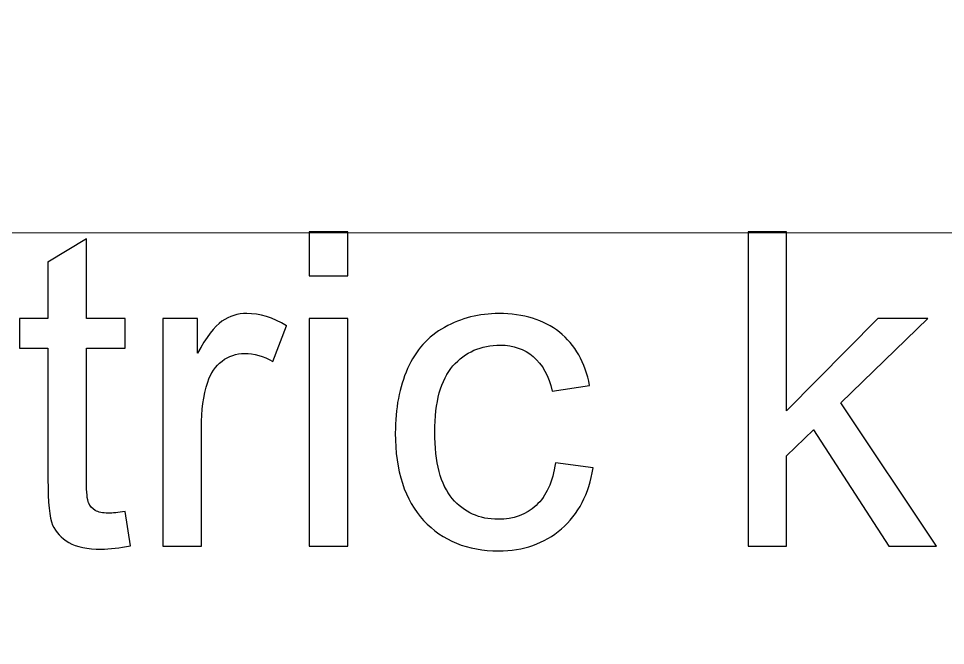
# Model space of a CAD drawing. Header units: centimetres. Extents: x -29.7 to 21.6, y -14.4 to 13.7.
# Drawn here: x -24.795 to -23.567, y 11.094 to 11.925 of the extents above; entities that cross this region are included whole.
import ezdxf

# ---------------------------------------------------------------- set-up
doc = ezdxf.new("R2010")
doc.units = ezdxf.units.CM
doc.header["$MEASUREMENT"] = 0
doc.layers.add('Layer 1', color=7, linetype='Continuous')

msp = doc.modelspace()

# ---------------------------------------------------------------- linework, layer by layer
at = {"layer": 'Layer 1', "color": 1, "lineweight": 9}
for points, knots in [([(-29.73847, 9.70732), (-29.73847, 9.70732), (-29.73847, 13.6953), (-29.73847, 13.6953), (-29.73847, 13.6953), (-29.73847, 13.6953), (-19.7685, 13.6953), (-19.7685, 13.6953), (-19.7685, 13.6953), (-19.7685, 13.6953), (-19.7685, 9.70732), (-19.7685, 9.70732)], [0, 0, 0, 0, 0.25, 0.25, 0.25, 0.25, 0.5, 0.5, 0.5, 0.5, 1, 1, 1, 1]), ([(-22.29775, 11.01684), (-22.29775, 11.01684), (-26.77338, 11.01684), (-26.77338, 11.01684), (-26.77338, 11.01684), (-26.77338, 11.01684), (-26.77338, 11.64086), (-26.77338, 11.64086), (-26.77338, 11.64086), (-26.77338, 11.64086), (-22.29775, 11.64086), (-22.29775, 11.64086), (-22.29775, 11.64086), (-22.29775, 11.64086), (-22.29775, 11.01684), (-22.29775, 11.01684)], [0, 0, 0, 0, 0.2, 0.2, 0.2, 0.2, 0.4, 0.4, 0.4, 0.4, 0.6, 0.6, 0.6, 0.6, 1, 1, 1, 1]), ([(-22.29775, 11.01684), (-22.29775, 11.01684), (-26.77338, 11.01684), (-26.77338, 11.01684), (-26.77338, 11.01684), (-26.77338, 11.01684), (-26.77338, 11.64086), (-26.77338, 11.64086), (-26.77338, 11.64086), (-26.77338, 11.64086), (-22.29775, 11.64086), (-22.29775, 11.64086), (-22.29775, 11.64086), (-22.29775, 11.64086), (-22.29775, 11.01684), (-22.29775, 11.01684)], [0, 0, 0, 0, 0.2, 0.2, 0.2, 0.2, 0.4, 0.4, 0.4, 0.4, 0.6, 0.6, 0.6, 0.6, 1, 1, 1, 1]), ([(-24.65367, 11.27155), (-24.65367, 11.27155), (-24.6467, 11.22641), (-24.6467, 11.22641), (-24.6467, 11.22641), (-24.66103, 11.22341), (-24.67391, 11.22186), (-24.68515, 11.22186), (-24.68515, 11.22186), (-24.70365, 11.22186), (-24.71798, 11.22477), (-24.72825, 11.23068), (-24.72825, 11.23068), (-24.73842, 11.23658), (-24.74559, 11.24424), (-24.74975, 11.25382), (-24.74975, 11.25382), (-24.75392, 11.26341), (-24.75595, 11.28356), (-24.75595, 11.31426), (-24.75595, 11.31426), (-24.75595, 11.31426), (-24.75595, 11.48802), (-24.75595, 11.48802), (-24.75595, 11.48802), (-24.75595, 11.48802), (-24.79372, 11.48802), (-24.79372, 11.48802), (-24.79372, 11.48802), (-24.79372, 11.48802), (-24.79372, 11.52753), (-24.79372, 11.52753), (-24.79372, 11.52753), (-24.79372, 11.52753), (-24.75595, 11.52753), (-24.75595, 11.52753), (-24.75595, 11.52753), (-24.75595, 11.52753), (-24.75595, 11.60211), (-24.75595, 11.60211), (-24.75595, 11.60211), (-24.75595, 11.60211), (-24.70481, 11.63281), (-24.70481, 11.63281), (-24.70481, 11.63281), (-24.70481, 11.63281), (-24.70481, 11.52753), (-24.70481, 11.52753), (-24.70481, 11.52753), (-24.70481, 11.52753), (-24.65367, 11.52753), (-24.65367, 11.52753), (-24.65367, 11.52753), (-24.65367, 11.52753), (-24.65367, 11.48802), (-24.65367, 11.48802), (-24.65367, 11.48802), (-24.65367, 11.48802), (-24.70481, 11.48802), (-24.70481, 11.48802), (-24.70481, 11.48802), (-24.70481, 11.48802), (-24.70481, 11.31135), (-24.70481, 11.31135), (-24.70481, 11.31135), (-24.70481, 11.29673), (-24.70394, 11.28734), (-24.7021, 11.28317), (-24.7021, 11.28317), (-24.70036, 11.27901), (-24.69745, 11.27571), (-24.69338, 11.27319), (-24.69338, 11.27319), (-24.68931, 11.27077), (-24.6835, 11.26951), (-24.67595, 11.26951), (-24.67595, 11.26951), (-24.67033, 11.26951), (-24.66287, 11.27019), (-24.65367, 11.27155)], [0, 0, 0, 0, 0.047619, 0.047619, 0.047619, 0.047619, 0.0952381, 0.0952381, 0.0952381, 0.0952381, 0.1428571, 0.1428571, 0.1428571, 0.1428571, 0.1904762, 0.1904762, 0.1904762, 0.1904762, 0.2380952, 0.2380952, 0.2380952, 0.2380952, 0.2857143, 0.2857143, 0.2857143, 0.2857143, 0.3333333, 0.3333333, 0.3333333, 0.3333333, 0.3809524, 0.3809524, 0.3809524, 0.3809524, 0.4285714, 0.4285714, 0.4285714, 0.4285714, 0.4761905, 0.4761905, 0.4761905, 0.4761905, 0.5238095, 0.5238095, 0.5238095, 0.5238095, 0.5714286, 0.5714286, 0.5714286, 0.5714286, 0.6190476, 0.6190476, 0.6190476, 0.6190476, 0.6666667, 0.6666667, 0.6666667, 0.6666667, 0.7142857, 0.7142857, 0.7142857, 0.7142857, 0.7619048, 0.7619048, 0.7619048, 0.7619048, 0.8095238, 0.8095238, 0.8095238, 0.8095238, 0.8571429, 0.8571429, 0.8571429, 0.8571429, 0.9047619, 0.9047619, 0.9047619, 0.9047619, 1, 1, 1, 1]), ([(-24.40971, 11.5839), (-24.40971, 11.5839), (-24.40971, 11.64201), (-24.40971, 11.64201), (-24.40971, 11.64201), (-24.40971, 11.64201), (-24.35857, 11.64201), (-24.35857, 11.64201), (-24.35857, 11.64201), (-24.35857, 11.64201), (-24.35857, 11.5839), (-24.35857, 11.5839), (-24.35857, 11.5839), (-24.35857, 11.5839), (-24.40971, 11.5839), (-24.40971, 11.5839)], [0, 0, 0, 0, 0.2, 0.2, 0.2, 0.2, 0.4, 0.4, 0.4, 0.4, 0.6, 0.6, 0.6, 0.6, 1, 1, 1, 1]), ([(-23.82839, 11.22593), (-23.82839, 11.22593), (-23.82839, 11.64201), (-23.82839, 11.64201), (-23.82839, 11.64201), (-23.82839, 11.64201), (-23.77725, 11.64201), (-23.77725, 11.64201), (-23.77725, 11.64201), (-23.77725, 11.64201), (-23.77725, 11.40501), (-23.77725, 11.40501), (-23.77725, 11.40501), (-23.77725, 11.40501), (-23.65638, 11.52753), (-23.65638, 11.52753), (-23.65638, 11.52753), (-23.65638, 11.52753), (-23.59033, 11.52753), (-23.59033, 11.52753), (-23.59033, 11.52753), (-23.59033, 11.52753), (-23.70539, 11.41547), (-23.70539, 11.41547), (-23.70539, 11.41547), (-23.70539, 11.41547), (-23.5787, 11.22593), (-23.5787, 11.22593), (-23.5787, 11.22593), (-23.5787, 11.22593), (-23.64166, 11.22593), (-23.64166, 11.22593), (-23.64166, 11.22593), (-23.64166, 11.22593), (-23.74181, 11.38002), (-23.74181, 11.38002), (-23.74181, 11.38002), (-23.74181, 11.38002), (-23.77725, 11.34554), (-23.77725, 11.34554), (-23.77725, 11.34554), (-23.77725, 11.34554), (-23.77725, 11.22593), (-23.77725, 11.22593), (-23.77725, 11.22593), (-23.77725, 11.22593), (-23.82839, 11.22593), (-23.82839, 11.22593)], [0, 0, 0, 0, 0.0769231, 0.0769231, 0.0769231, 0.0769231, 0.1538462, 0.1538462, 0.1538462, 0.1538462, 0.2307692, 0.2307692, 0.2307692, 0.2307692, 0.3076923, 0.3076923, 0.3076923, 0.3076923, 0.3846154, 0.3846154, 0.3846154, 0.3846154, 0.4615385, 0.4615385, 0.4615385, 0.4615385, 0.5384615, 0.5384615, 0.5384615, 0.5384615, 0.6153846, 0.6153846, 0.6153846, 0.6153846, 0.6923077, 0.6923077, 0.6923077, 0.6923077, 0.7692308, 0.7692308, 0.7692308, 0.7692308, 0.8461538, 0.8461538, 0.8461538, 0.8461538, 1, 1, 1, 1]), ([(-24.6038, 11.22593), (-24.6038, 11.22593), (-24.6038, 11.52753), (-24.6038, 11.52753), (-24.6038, 11.52753), (-24.6038, 11.52753), (-24.55789, 11.52753), (-24.55789, 11.52753), (-24.55789, 11.52753), (-24.55789, 11.52753), (-24.55789, 11.48133), (-24.55789, 11.48133), (-24.55789, 11.48133), (-24.54617, 11.50274), (-24.53532, 11.51688), (-24.52535, 11.52366), (-24.52535, 11.52366), (-24.51537, 11.53053), (-24.50443, 11.53392), (-24.49251, 11.53392), (-24.49251, 11.53392), (-24.47527, 11.53392), (-24.45774, 11.5285), (-24.43992, 11.51775), (-24.43992, 11.51775), (-24.43992, 11.51775), (-24.45813, 11.47058), (-24.45813, 11.47058), (-24.45813, 11.47058), (-24.47053, 11.47755), (-24.48292, 11.48104), (-24.49532, 11.48104), (-24.49532, 11.48104), (-24.50646, 11.48104), (-24.51644, 11.47765), (-24.52525, 11.47097), (-24.52525, 11.47097), (-24.53406, 11.46429), (-24.54036, 11.45499), (-24.54414, 11.44308), (-24.54414, 11.44308), (-24.54985, 11.42496), (-24.55266, 11.40511), (-24.55266, 11.38351), (-24.55266, 11.38351), (-24.55266, 11.38351), (-24.55266, 11.22593), (-24.55266, 11.22593), (-24.55266, 11.22593), (-24.55266, 11.22593), (-24.6038, 11.22593), (-24.6038, 11.22593)], [0, 0, 0, 0, 0.0714286, 0.0714286, 0.0714286, 0.0714286, 0.1428571, 0.1428571, 0.1428571, 0.1428571, 0.2142857, 0.2142857, 0.2142857, 0.2142857, 0.2857143, 0.2857143, 0.2857143, 0.2857143, 0.3571429, 0.3571429, 0.3571429, 0.3571429, 0.4285714, 0.4285714, 0.4285714, 0.4285714, 0.5, 0.5, 0.5, 0.5, 0.5714286, 0.5714286, 0.5714286, 0.5714286, 0.6428571, 0.6428571, 0.6428571, 0.6428571, 0.7142857, 0.7142857, 0.7142857, 0.7142857, 0.7857143, 0.7857143, 0.7857143, 0.7857143, 0.8571429, 0.8571429, 0.8571429, 0.8571429, 1, 1, 1, 1]), ([(-24.0836, 11.33634), (-24.0836, 11.33634), (-24.03362, 11.32937), (-24.03362, 11.32937), (-24.03362, 11.32937), (-24.03914, 11.29499), (-24.05309, 11.26816), (-24.07565, 11.24869), (-24.07565, 11.24869), (-24.09822, 11.22922), (-24.12602, 11.21954), (-24.15885, 11.21954), (-24.15885, 11.21954), (-24.20001, 11.21954), (-24.23314, 11.233), (-24.25813, 11.25993), (-24.25813, 11.25993), (-24.28321, 11.28685), (-24.29571, 11.3254), (-24.29571, 11.37557), (-24.29571, 11.37557), (-24.29571, 11.40811), (-24.29028, 11.43649), (-24.27953, 11.4609), (-24.27953, 11.4609), (-24.26878, 11.48521), (-24.25241, 11.50351), (-24.23033, 11.51562), (-24.23033, 11.51562), (-24.20834, 11.52782), (-24.18442, 11.53392), (-24.15846, 11.53392), (-24.15846, 11.53392), (-24.12582, 11.53392), (-24.099, 11.52569), (-24.07827, 11.50913), (-24.07827, 11.50913), (-24.05745, 11.49257), (-24.04408, 11.46903), (-24.03827, 11.43862), (-24.03827, 11.43862), (-24.03827, 11.43862), (-24.08766, 11.43107), (-24.08766, 11.43107), (-24.08766, 11.43107), (-24.09241, 11.45131), (-24.10074, 11.46651), (-24.11285, 11.47678), (-24.11285, 11.47678), (-24.12486, 11.48695), (-24.13938, 11.49208), (-24.15643, 11.49208), (-24.15643, 11.49208), (-24.18219, 11.49208), (-24.20311, 11.48288), (-24.21929, 11.46448), (-24.21929, 11.46448), (-24.23537, 11.44598), (-24.2434, 11.41692), (-24.2434, 11.37702), (-24.2434, 11.37702), (-24.2434, 11.33654), (-24.23566, 11.30719), (-24.22016, 11.28888), (-24.22016, 11.28888), (-24.20457, 11.27058), (-24.18432, 11.26138), (-24.15943, 11.26138), (-24.15943, 11.26138), (-24.13929, 11.26138), (-24.12253, 11.26748), (-24.10917, 11.27978), (-24.10917, 11.27978), (-24.0957, 11.29198), (-24.08718, 11.31087), (-24.0836, 11.33634)], [0, 0, 0, 0, 0.05, 0.05, 0.05, 0.05, 0.1, 0.1, 0.1, 0.1, 0.15, 0.15, 0.15, 0.15, 0.2, 0.2, 0.2, 0.2, 0.25, 0.25, 0.25, 0.25, 0.3, 0.3, 0.3, 0.3, 0.35, 0.35, 0.35, 0.35, 0.4, 0.4, 0.4, 0.4, 0.45, 0.45, 0.45, 0.45, 0.5, 0.5, 0.5, 0.5, 0.55, 0.55, 0.55, 0.55, 0.6, 0.6, 0.6, 0.6, 0.65, 0.65, 0.65, 0.65, 0.7, 0.7, 0.7, 0.7, 0.75, 0.75, 0.75, 0.75, 0.8, 0.8, 0.8, 0.8, 0.85, 0.85, 0.85, 0.85, 0.9, 0.9, 0.9, 0.9, 1, 1, 1, 1]), ([(-24.40971, 11.22593), (-24.40971, 11.22593), (-24.40971, 11.52753), (-24.40971, 11.52753), (-24.40971, 11.52753), (-24.40971, 11.52753), (-24.35857, 11.52753), (-24.35857, 11.52753), (-24.35857, 11.52753), (-24.35857, 11.52753), (-24.35857, 11.22593), (-24.35857, 11.22593), (-24.35857, 11.22593), (-24.35857, 11.22593), (-24.40971, 11.22593), (-24.40971, 11.22593)], [0, 0, 0, 0, 0.2, 0.2, 0.2, 0.2, 0.4, 0.4, 0.4, 0.4, 0.6, 0.6, 0.6, 0.6, 1, 1, 1, 1])]:
    msp.add_open_spline(points, degree=3, knots=knots, dxfattribs=at)
at = {"layer": 'Layer 1', "color": 250}
for points, knots in [([(-24.65367, 11.27155), (-24.65367, 11.27155), (-24.6467, 11.22641), (-24.6467, 11.22641), (-24.6467, 11.22641), (-24.66103, 11.22341), (-24.67391, 11.22186), (-24.68515, 11.22186), (-24.68515, 11.22186), (-24.70365, 11.22186), (-24.71798, 11.22477), (-24.72825, 11.23068), (-24.72825, 11.23068), (-24.73842, 11.23658), (-24.74559, 11.24424), (-24.74975, 11.25382), (-24.74975, 11.25382), (-24.75392, 11.26341), (-24.75595, 11.28356), (-24.75595, 11.31426), (-24.75595, 11.31426), (-24.75595, 11.31426), (-24.75595, 11.48802), (-24.75595, 11.48802), (-24.75595, 11.48802), (-24.75595, 11.48802), (-24.79372, 11.48802), (-24.79372, 11.48802), (-24.79372, 11.48802), (-24.79372, 11.48802), (-24.79372, 11.52753), (-24.79372, 11.52753), (-24.79372, 11.52753), (-24.79372, 11.52753), (-24.75595, 11.52753), (-24.75595, 11.52753), (-24.75595, 11.52753), (-24.75595, 11.52753), (-24.75595, 11.60211), (-24.75595, 11.60211), (-24.75595, 11.60211), (-24.75595, 11.60211), (-24.70481, 11.63281), (-24.70481, 11.63281), (-24.70481, 11.63281), (-24.70481, 11.63281), (-24.70481, 11.52753), (-24.70481, 11.52753), (-24.70481, 11.52753), (-24.70481, 11.52753), (-24.65367, 11.52753), (-24.65367, 11.52753), (-24.65367, 11.52753), (-24.65367, 11.52753), (-24.65367, 11.48802), (-24.65367, 11.48802), (-24.65367, 11.48802), (-24.65367, 11.48802), (-24.70481, 11.48802), (-24.70481, 11.48802), (-24.70481, 11.48802), (-24.70481, 11.48802), (-24.70481, 11.31135), (-24.70481, 11.31135), (-24.70481, 11.31135), (-24.70481, 11.29673), (-24.70394, 11.28734), (-24.7021, 11.28317), (-24.7021, 11.28317), (-24.70036, 11.27901), (-24.69745, 11.27571), (-24.69338, 11.27319), (-24.69338, 11.27319), (-24.68931, 11.27077), (-24.6835, 11.26951), (-24.67595, 11.26951), (-24.67595, 11.26951), (-24.67033, 11.26951), (-24.66287, 11.27019), (-24.65367, 11.27155)], [0, 0, 0, 0, 0.047619, 0.047619, 0.047619, 0.047619, 0.0952381, 0.0952381, 0.0952381, 0.0952381, 0.1428571, 0.1428571, 0.1428571, 0.1428571, 0.1904762, 0.1904762, 0.1904762, 0.1904762, 0.2380952, 0.2380952, 0.2380952, 0.2380952, 0.2857143, 0.2857143, 0.2857143, 0.2857143, 0.3333333, 0.3333333, 0.3333333, 0.3333333, 0.3809524, 0.3809524, 0.3809524, 0.3809524, 0.4285714, 0.4285714, 0.4285714, 0.4285714, 0.4761905, 0.4761905, 0.4761905, 0.4761905, 0.5238095, 0.5238095, 0.5238095, 0.5238095, 0.5714286, 0.5714286, 0.5714286, 0.5714286, 0.6190476, 0.6190476, 0.6190476, 0.6190476, 0.6666667, 0.6666667, 0.6666667, 0.6666667, 0.7142857, 0.7142857, 0.7142857, 0.7142857, 0.7619048, 0.7619048, 0.7619048, 0.7619048, 0.8095238, 0.8095238, 0.8095238, 0.8095238, 0.8571429, 0.8571429, 0.8571429, 0.8571429, 0.9047619, 0.9047619, 0.9047619, 0.9047619, 1, 1, 1, 1]), ([(-24.40971, 11.5839), (-24.40971, 11.5839), (-24.40971, 11.64201), (-24.40971, 11.64201), (-24.40971, 11.64201), (-24.40971, 11.64201), (-24.35857, 11.64201), (-24.35857, 11.64201), (-24.35857, 11.64201), (-24.35857, 11.64201), (-24.35857, 11.5839), (-24.35857, 11.5839), (-24.35857, 11.5839), (-24.35857, 11.5839), (-24.40971, 11.5839), (-24.40971, 11.5839)], [0, 0, 0, 0, 0.2, 0.2, 0.2, 0.2, 0.4, 0.4, 0.4, 0.4, 0.6, 0.6, 0.6, 0.6, 1, 1, 1, 1]), ([(-23.82839, 11.22593), (-23.82839, 11.22593), (-23.82839, 11.64201), (-23.82839, 11.64201), (-23.82839, 11.64201), (-23.82839, 11.64201), (-23.77725, 11.64201), (-23.77725, 11.64201), (-23.77725, 11.64201), (-23.77725, 11.64201), (-23.77725, 11.40501), (-23.77725, 11.40501), (-23.77725, 11.40501), (-23.77725, 11.40501), (-23.65638, 11.52753), (-23.65638, 11.52753), (-23.65638, 11.52753), (-23.65638, 11.52753), (-23.59033, 11.52753), (-23.59033, 11.52753), (-23.59033, 11.52753), (-23.59033, 11.52753), (-23.70539, 11.41547), (-23.70539, 11.41547), (-23.70539, 11.41547), (-23.70539, 11.41547), (-23.5787, 11.22593), (-23.5787, 11.22593), (-23.5787, 11.22593), (-23.5787, 11.22593), (-23.64166, 11.22593), (-23.64166, 11.22593), (-23.64166, 11.22593), (-23.64166, 11.22593), (-23.74181, 11.38002), (-23.74181, 11.38002), (-23.74181, 11.38002), (-23.74181, 11.38002), (-23.77725, 11.34554), (-23.77725, 11.34554), (-23.77725, 11.34554), (-23.77725, 11.34554), (-23.77725, 11.22593), (-23.77725, 11.22593), (-23.77725, 11.22593), (-23.77725, 11.22593), (-23.82839, 11.22593), (-23.82839, 11.22593)], [0, 0, 0, 0, 0.0769231, 0.0769231, 0.0769231, 0.0769231, 0.1538462, 0.1538462, 0.1538462, 0.1538462, 0.2307692, 0.2307692, 0.2307692, 0.2307692, 0.3076923, 0.3076923, 0.3076923, 0.3076923, 0.3846154, 0.3846154, 0.3846154, 0.3846154, 0.4615385, 0.4615385, 0.4615385, 0.4615385, 0.5384615, 0.5384615, 0.5384615, 0.5384615, 0.6153846, 0.6153846, 0.6153846, 0.6153846, 0.6923077, 0.6923077, 0.6923077, 0.6923077, 0.7692308, 0.7692308, 0.7692308, 0.7692308, 0.8461538, 0.8461538, 0.8461538, 0.8461538, 1, 1, 1, 1]), ([(-24.6038, 11.22593), (-24.6038, 11.22593), (-24.6038, 11.52753), (-24.6038, 11.52753), (-24.6038, 11.52753), (-24.6038, 11.52753), (-24.55789, 11.52753), (-24.55789, 11.52753), (-24.55789, 11.52753), (-24.55789, 11.52753), (-24.55789, 11.48133), (-24.55789, 11.48133), (-24.55789, 11.48133), (-24.54617, 11.50274), (-24.53532, 11.51688), (-24.52535, 11.52366), (-24.52535, 11.52366), (-24.51537, 11.53053), (-24.50443, 11.53392), (-24.49251, 11.53392), (-24.49251, 11.53392), (-24.47527, 11.53392), (-24.45774, 11.5285), (-24.43992, 11.51775), (-24.43992, 11.51775), (-24.43992, 11.51775), (-24.45813, 11.47058), (-24.45813, 11.47058), (-24.45813, 11.47058), (-24.47053, 11.47755), (-24.48292, 11.48104), (-24.49532, 11.48104), (-24.49532, 11.48104), (-24.50646, 11.48104), (-24.51644, 11.47765), (-24.52525, 11.47097), (-24.52525, 11.47097), (-24.53406, 11.46429), (-24.54036, 11.45499), (-24.54414, 11.44308), (-24.54414, 11.44308), (-24.54985, 11.42496), (-24.55266, 11.40511), (-24.55266, 11.38351), (-24.55266, 11.38351), (-24.55266, 11.38351), (-24.55266, 11.22593), (-24.55266, 11.22593), (-24.55266, 11.22593), (-24.55266, 11.22593), (-24.6038, 11.22593), (-24.6038, 11.22593)], [0, 0, 0, 0, 0.0714286, 0.0714286, 0.0714286, 0.0714286, 0.1428571, 0.1428571, 0.1428571, 0.1428571, 0.2142857, 0.2142857, 0.2142857, 0.2142857, 0.2857143, 0.2857143, 0.2857143, 0.2857143, 0.3571429, 0.3571429, 0.3571429, 0.3571429, 0.4285714, 0.4285714, 0.4285714, 0.4285714, 0.5, 0.5, 0.5, 0.5, 0.5714286, 0.5714286, 0.5714286, 0.5714286, 0.6428571, 0.6428571, 0.6428571, 0.6428571, 0.7142857, 0.7142857, 0.7142857, 0.7142857, 0.7857143, 0.7857143, 0.7857143, 0.7857143, 0.8571429, 0.8571429, 0.8571429, 0.8571429, 1, 1, 1, 1]), ([(-24.0836, 11.33634), (-24.0836, 11.33634), (-24.03362, 11.32937), (-24.03362, 11.32937), (-24.03362, 11.32937), (-24.03914, 11.29499), (-24.05309, 11.26816), (-24.07565, 11.24869), (-24.07565, 11.24869), (-24.09822, 11.22922), (-24.12602, 11.21954), (-24.15885, 11.21954), (-24.15885, 11.21954), (-24.20001, 11.21954), (-24.23314, 11.233), (-24.25813, 11.25993), (-24.25813, 11.25993), (-24.28321, 11.28685), (-24.29571, 11.3254), (-24.29571, 11.37557), (-24.29571, 11.37557), (-24.29571, 11.40811), (-24.29028, 11.43649), (-24.27953, 11.4609), (-24.27953, 11.4609), (-24.26878, 11.48521), (-24.25241, 11.50351), (-24.23033, 11.51562), (-24.23033, 11.51562), (-24.20834, 11.52782), (-24.18442, 11.53392), (-24.15846, 11.53392), (-24.15846, 11.53392), (-24.12582, 11.53392), (-24.099, 11.52569), (-24.07827, 11.50913), (-24.07827, 11.50913), (-24.05745, 11.49257), (-24.04408, 11.46903), (-24.03827, 11.43862), (-24.03827, 11.43862), (-24.03827, 11.43862), (-24.08766, 11.43107), (-24.08766, 11.43107), (-24.08766, 11.43107), (-24.09241, 11.45131), (-24.10074, 11.46651), (-24.11285, 11.47678), (-24.11285, 11.47678), (-24.12486, 11.48695), (-24.13938, 11.49208), (-24.15643, 11.49208), (-24.15643, 11.49208), (-24.18219, 11.49208), (-24.20311, 11.48288), (-24.21929, 11.46448), (-24.21929, 11.46448), (-24.23537, 11.44598), (-24.2434, 11.41692), (-24.2434, 11.37702), (-24.2434, 11.37702), (-24.2434, 11.33654), (-24.23566, 11.30719), (-24.22016, 11.28888), (-24.22016, 11.28888), (-24.20457, 11.27058), (-24.18432, 11.26138), (-24.15943, 11.26138), (-24.15943, 11.26138), (-24.13929, 11.26138), (-24.12253, 11.26748), (-24.10917, 11.27978), (-24.10917, 11.27978), (-24.0957, 11.29198), (-24.08718, 11.31087), (-24.0836, 11.33634)], [0, 0, 0, 0, 0.05, 0.05, 0.05, 0.05, 0.1, 0.1, 0.1, 0.1, 0.15, 0.15, 0.15, 0.15, 0.2, 0.2, 0.2, 0.2, 0.25, 0.25, 0.25, 0.25, 0.3, 0.3, 0.3, 0.3, 0.35, 0.35, 0.35, 0.35, 0.4, 0.4, 0.4, 0.4, 0.45, 0.45, 0.45, 0.45, 0.5, 0.5, 0.5, 0.5, 0.55, 0.55, 0.55, 0.55, 0.6, 0.6, 0.6, 0.6, 0.65, 0.65, 0.65, 0.65, 0.7, 0.7, 0.7, 0.7, 0.75, 0.75, 0.75, 0.75, 0.8, 0.8, 0.8, 0.8, 0.85, 0.85, 0.85, 0.85, 0.9, 0.9, 0.9, 0.9, 1, 1, 1, 1]), ([(-24.40971, 11.22593), (-24.40971, 11.22593), (-24.40971, 11.52753), (-24.40971, 11.52753), (-24.40971, 11.52753), (-24.40971, 11.52753), (-24.35857, 11.52753), (-24.35857, 11.52753), (-24.35857, 11.52753), (-24.35857, 11.52753), (-24.35857, 11.22593), (-24.35857, 11.22593), (-24.35857, 11.22593), (-24.35857, 11.22593), (-24.40971, 11.22593), (-24.40971, 11.22593)], [0, 0, 0, 0, 0.2, 0.2, 0.2, 0.2, 0.4, 0.4, 0.4, 0.4, 0.6, 0.6, 0.6, 0.6, 1, 1, 1, 1])]:
    msp.add_open_spline(points, degree=3, knots=knots, dxfattribs=at)

doc.saveas('drawing.dxf')
